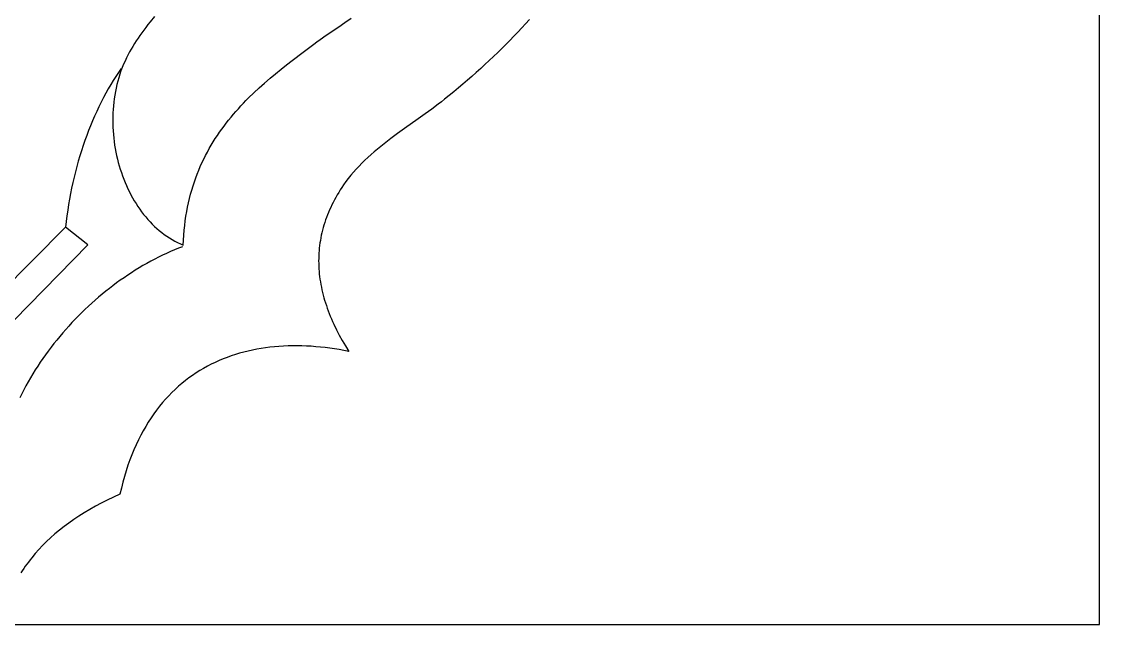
# Model space of a CAD drawing. Extents: x -5 to 96, y -47 to 131.
# Drawn here: x 46.31 to 95.81, y -47.1 to -19.41 of the extents above; entities that cross this region are included whole.
import ezdxf

# ---------------------------------------------------------------- set-up
doc = ezdxf.new("R2010")
doc.units = 0
doc.header["$MEASUREMENT"] = 0
doc.layers.add('LAYER_1', color=18, linetype='CONTINUOUS')

msp = doc.modelspace()

# ---------------------------------------------------------------- linework, layer by layer
at = {"layer": 'LAYER_1'}
for points in [[(-5.215, -47.101), (95.813, -47.101), (95.813, 131.412), (-5.215, 131.412)], [(45.283, -33.816), (49.362, -29.666), (48.329, -28.852), (45.309, -31.892), (45.283, -31.891), (45.257, -31.892), (42.236, -28.852), (41.204, -29.666)], [(45.283, -33.816), (49.362, -29.666), (48.329, -28.852), (45.309, -31.892), (45.283, -31.891), (45.257, -31.892), (42.236, -28.852), (41.204, -29.666)]]:
    msp.add_lwpolyline(points, close=True, dxfattribs=at)
for points in [[(52.418, -19.187), (52.215, -19.433), (52.117, -19.556), (52.021, -19.68), (51.927, -19.805), (51.836, -19.929), (51.747, -20.054), (51.661, -20.179), (51.578, -20.304), (51.498, -20.43), (51.42, -20.555), (51.346, -20.681), (51.274, -20.807), (51.206, -20.933), (51.132, -21.079), (51.062, -21.227), (50.996, -21.378), (50.934, -21.529), (50.877, -21.683), (50.823, -21.838), (50.774, -21.994), (50.729, -22.152), (50.688, -22.311), (50.652, -22.471), (50.619, -22.632), (50.59, -22.794), (50.565, -22.957), (50.544, -23.12), (50.527, -23.284), (50.514, -23.448), (50.504, -23.613), (50.499, -23.777), (50.497, -23.942), (50.498, -24.107), (50.504, -24.272), (50.513, -24.436), (50.526, -24.6), (50.542, -24.764), (50.562, -24.927), (50.585, -25.09), (50.612, -25.251), (50.642, -25.412), (50.676, -25.572), (50.713, -25.73), (50.753, -25.888), (50.797, -26.044), (50.844, -26.199), (50.894, -26.352), (50.948, -26.503), (51.004, -26.653), (51.064, -26.801), (51.127, -26.946), (51.193, -27.09), (51.261, -27.232), (51.333, -27.371), (51.408, -27.507), (51.486, -27.642), (51.567, -27.773), (51.65, -27.902), (51.737, -28.028), (51.826, -28.151), (51.918, -28.271), (52.012, -28.387), (52.11, -28.501), (52.21, -28.611), (52.313, -28.717), (52.418, -28.82), (52.526, -28.919), (52.636, -29.014), (52.749, -29.105), (52.864, -29.192), (52.982, -29.275), (53.102, -29.354), (53.224, -29.428), (53.349, -29.498), (53.476, -29.563), (53.606, -29.623), (53.737, -29.679), (53.747, -29.448), (53.761, -29.221), (53.78, -28.998), (53.803, -28.779), (53.83, -28.563), (53.861, -28.352), (53.896, -28.143), (53.935, -27.938), (53.978, -27.737), (54.025, -27.539), (54.075, -27.344), (54.128, -27.153), (54.186, -26.965), (54.246, -26.78), (54.31, -26.598), (54.377, -26.42), (54.448, -26.244), (54.521, -26.072), (54.597, -25.902), (54.676, -25.735), (54.758, -25.571), (54.843, -25.41), (54.931, -25.252), (55.02, -25.096), (55.113, -24.943), (55.208, -24.792), (55.305, -24.644), (55.404, -24.499), (55.505, -24.355), (55.609, -24.214), (55.714, -24.076), (55.821, -23.94), (55.93, -23.806), (56.041, -23.674), (56.153, -23.544), (56.267, -23.416), (56.383, -23.29), (56.499, -23.166), (56.617, -23.044), (56.736, -22.924), (56.978, -22.689), (57.223, -22.46), (57.472, -22.238), (57.723, -22.021), (57.976, -21.81), (58.229, -21.604), (58.484, -21.403), (58.737, -21.205), (59.242, -20.821), (59.737, -20.448), (59.878, -20.343), (60.02, -20.24), (60.305, -20.042), (60.877, -19.657), (61.163, -19.465), (61.448, -19.266)], [(52.418, -19.187), (52.215, -19.433), (52.117, -19.556), (52.021, -19.68), (51.927, -19.805), (51.836, -19.929), (51.747, -20.054), (51.661, -20.179), (51.578, -20.304), (51.498, -20.43), (51.42, -20.555), (51.346, -20.681), (51.274, -20.807), (51.206, -20.933), (51.132, -21.079), (51.062, -21.227), (50.996, -21.378), (50.934, -21.529), (50.877, -21.683), (50.823, -21.838), (50.774, -21.994), (50.729, -22.152), (50.688, -22.311), (50.652, -22.471), (50.619, -22.632), (50.59, -22.794), (50.565, -22.957), (50.544, -23.12), (50.527, -23.284), (50.514, -23.448), (50.504, -23.613), (50.499, -23.777), (50.497, -23.942), (50.498, -24.107), (50.504, -24.272), (50.513, -24.436), (50.526, -24.6), (50.542, -24.764), (50.562, -24.927), (50.585, -25.09), (50.612, -25.251), (50.642, -25.412), (50.676, -25.572), (50.713, -25.73), (50.753, -25.888), (50.797, -26.044), (50.844, -26.199), (50.894, -26.352), (50.948, -26.503), (51.004, -26.653), (51.064, -26.801), (51.127, -26.946), (51.193, -27.09), (51.261, -27.232), (51.333, -27.371), (51.408, -27.507), (51.486, -27.642), (51.567, -27.773), (51.65, -27.902), (51.737, -28.028), (51.826, -28.151), (51.918, -28.271), (52.012, -28.387), (52.11, -28.501), (52.21, -28.611), (52.313, -28.717), (52.418, -28.82), (52.526, -28.919), (52.636, -29.014), (52.749, -29.105), (52.864, -29.192), (52.982, -29.275), (53.102, -29.354), (53.224, -29.428), (53.349, -29.498), (53.476, -29.563), (53.606, -29.623), (53.737, -29.679), (53.747, -29.448), (53.761, -29.221), (53.78, -28.998), (53.803, -28.779), (53.83, -28.563), (53.861, -28.352), (53.896, -28.143), (53.935, -27.938), (53.978, -27.737), (54.025, -27.539), (54.075, -27.344), (54.128, -27.153), (54.186, -26.965), (54.246, -26.78), (54.31, -26.598), (54.377, -26.42), (54.448, -26.244), (54.521, -26.072), (54.597, -25.902), (54.676, -25.735), (54.758, -25.571), (54.843, -25.41), (54.931, -25.252), (55.02, -25.096), (55.113, -24.943), (55.208, -24.792), (55.305, -24.644), (55.404, -24.499), (55.505, -24.355), (55.609, -24.214), (55.714, -24.076), (55.821, -23.94), (55.93, -23.806), (56.041, -23.674), (56.153, -23.544), (56.267, -23.416), (56.383, -23.29), (56.499, -23.166), (56.617, -23.044), (56.736, -22.924), (56.978, -22.689), (57.223, -22.46), (57.472, -22.238), (57.723, -22.021), (57.976, -21.81), (58.229, -21.604), (58.484, -21.403), (58.737, -21.205), (59.242, -20.821), (59.737, -20.448), (59.878, -20.343), (60.02, -20.24), (60.305, -20.042), (60.877, -19.657), (61.163, -19.465), (61.448, -19.266)], [(69.635, -19.32), (69.461, -19.513), (69.284, -19.706), (69.105, -19.897), (68.924, -20.088), (68.74, -20.277), (68.555, -20.465), (68.367, -20.652), (68.177, -20.838), (67.985, -21.023), (67.791, -21.207), (67.594, -21.39), (67.396, -21.572), (67.195, -21.752), (66.993, -21.932), (66.788, -22.11), (66.581, -22.287), (66.373, -22.463), (66.162, -22.638), (65.949, -22.812), (65.734, -22.985), (65.591, -23.097), (65.445, -23.21), (65.146, -23.433), (64.84, -23.655), (64.528, -23.878), (63.896, -24.328), (63.581, -24.557), (63.267, -24.79), (62.959, -25.028), (62.807, -25.149), (62.657, -25.272), (62.509, -25.397), (62.364, -25.523), (62.221, -25.652), (62.081, -25.782), (61.944, -25.915), (61.811, -26.05), (61.682, -26.188), (61.556, -26.328), (61.435, -26.471), (61.318, -26.617), (61.206, -26.765), (61.098, -26.917), (61.022, -27.031), (60.948, -27.145), (60.877, -27.259), (60.809, -27.373), (60.744, -27.488), (60.681, -27.602), (60.621, -27.717), (60.563, -27.832), (60.508, -27.947), (60.456, -28.063), (60.407, -28.179), (60.36, -28.294), (60.315, -28.41), (60.274, -28.526), (60.234, -28.643), (60.198, -28.759), (60.164, -28.876), (60.133, -28.993), (60.104, -29.11), (60.078, -29.227), (60.054, -29.345), (60.033, -29.462), (60.014, -29.58), (59.998, -29.698), (59.985, -29.816), (59.974, -29.935), (59.965, -30.053), (59.959, -30.172), (59.956, -30.291), (59.955, -30.41), (59.956, -30.529), (59.96, -30.648), (59.966, -30.768), (59.975, -30.888), (59.986, -31.008), (60, -31.128), (60.016, -31.248), (60.035, -31.369), (60.056, -31.489), (60.079, -31.61), (60.105, -31.731), (60.133, -31.852), (60.163, -31.973), (60.196, -32.095), (60.231, -32.216), (60.269, -32.338), (60.309, -32.46), (60.351, -32.582), (60.395, -32.705), (60.442, -32.827), (60.491, -32.95), (60.543, -33.073), (60.597, -33.196), (60.653, -33.319), (60.772, -33.566), (60.9, -33.813), (61.036, -34.061), (61.182, -34.31), (61.337, -34.56), (61.119, -34.518), (60.902, -34.48), (60.685, -34.445), (60.469, -34.414), (60.253, -34.387), (60.037, -34.364), (59.822, -34.345), (59.608, -34.329), (59.394, -34.317), (59.182, -34.31), (58.97, -34.306), (58.759, -34.307), (58.549, -34.311), (58.34, -34.32), (58.132, -34.333), (57.926, -34.35), (57.72, -34.372), (57.516, -34.398), (57.314, -34.428), (57.113, -34.463), (56.914, -34.502), (56.716, -34.546), (56.52, -34.594), (56.326, -34.647), (56.133, -34.705), (55.943, -34.768), (55.755, -34.835), (55.568, -34.907), (55.384, -34.984), (55.202, -35.066), (55.022, -35.153), (54.845, -35.244), (54.67, -35.341), (54.497, -35.443), (54.327, -35.551), (54.16, -35.663), (53.995, -35.781), (53.834, -35.904), (53.675, -36.032), (53.518, -36.166), (53.365, -36.305), (53.215, -36.449), (53.068, -36.599), (52.925, -36.755), (52.784, -36.916), (52.647, -37.083), (52.513, -37.256), (52.383, -37.435), (52.256, -37.619), (52.133, -37.809), (52.014, -38.005), (51.898, -38.207), (51.786, -38.416), (51.678, -38.63), (51.574, -38.85), (51.474, -39.076), (51.378, -39.309), (51.287, -39.548), (51.199, -39.793), (51.116, -40.044), (51.038, -40.302), (50.963, -40.566), (50.894, -40.837), (50.828, -41.114), (50.535, -41.25), (50.249, -41.389), (49.972, -41.53), (49.703, -41.675), (49.442, -41.823), (49.19, -41.974), (48.946, -42.128), (48.709, -42.285), (48.481, -42.445), (48.261, -42.609), (48.048, -42.776), (47.843, -42.946), (47.646, -43.12), (47.457, -43.297), (47.275, -43.477), (47.101, -43.661), (46.935, -43.849), (46.776, -44.04), (46.699, -44.136), (46.624, -44.234), (46.551, -44.333), (46.48, -44.432), (46.41, -44.532), (46.343, -44.634), (46.277, -44.736)], [(50.881, -21.567), (50.758, -21.747), (50.638, -21.931), (50.519, -22.119), (50.404, -22.311), (50.29, -22.506), (50.179, -22.706), (50.071, -22.909), (49.965, -23.115), (49.862, -23.325), (49.762, -23.538), (49.664, -23.754), (49.57, -23.974), (49.478, -24.196), (49.389, -24.421), (49.302, -24.649), (49.219, -24.88), (49.139, -25.113), (49.062, -25.349), (48.988, -25.587), (48.917, -25.828), (48.849, -26.07), (48.785, -26.315), (48.724, -26.561), (48.666, -26.81), (48.611, -27.06), (48.56, -27.312), (48.513, -27.565), (48.469, -27.82), (48.429, -28.076), (48.392, -28.334), (48.359, -28.592), (48.329, -28.852)], [(53.703, -29.754), (53.518, -29.826), (53.334, -29.901), (53.151, -29.98), (52.968, -30.062), (52.786, -30.147), (52.605, -30.236), (52.424, -30.328), (52.245, -30.423), (52.066, -30.522), (51.888, -30.624), (51.712, -30.728), (51.536, -30.836), (51.361, -30.947), (51.188, -31.061), (51.016, -31.177), (50.846, -31.297), (50.676, -31.419), (50.508, -31.544), (50.342, -31.672), (50.177, -31.802), (50.014, -31.935), (49.852, -32.071), (49.692, -32.209), (49.534, -32.349), (49.378, -32.492), (49.224, -32.637), (49.071, -32.785), (48.921, -32.934), (48.772, -33.086), (48.626, -33.241), (48.482, -33.397), (48.34, -33.555), (48.2, -33.715), (48.063, -33.877), (47.927, -34.041), (47.795, -34.207), (47.665, -34.375), (47.537, -34.545), (47.412, -34.716), (47.29, -34.889), (47.17, -35.063), (47.054, -35.239), (46.94, -35.416), (46.828, -35.595), (46.72, -35.776), (46.615, -35.957), (46.513, -36.14), (46.414, -36.325), (46.318, -36.51), (46.225, -36.697)]]:
    msp.add_lwpolyline(points, dxfattribs=at)

doc.saveas('drawing.dxf')
